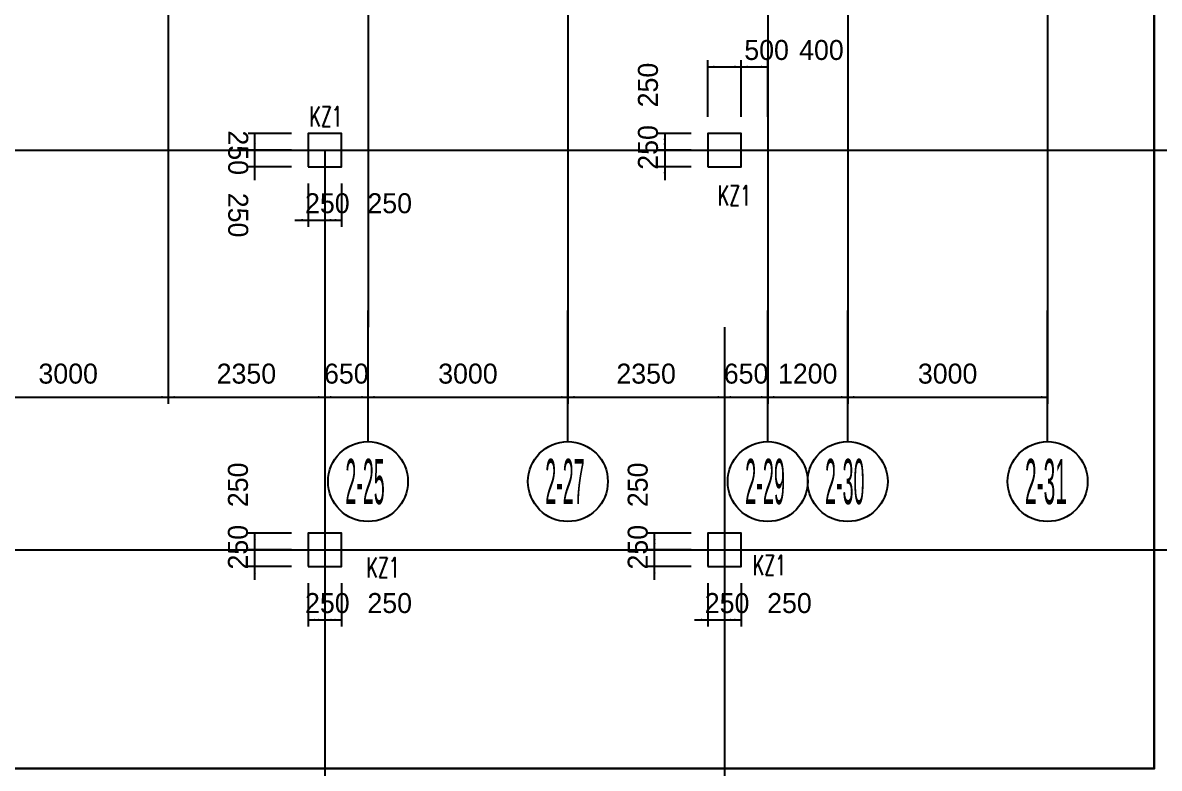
# Model space of a CAD drawing. Extents: x 19107 to 699106, y -67310 to 245688.
# Drawn here: x 574726 to 591785, y 203810 to 214999 of the extents above; entities that cross this region are included whole.
import ezdxf

# ---------------------------------------------------------------- set-up
doc = ezdxf.new("R2010")
doc.units = 0
doc.header["$LTSCALE"] = 100
doc.header["$MEASUREMENT"] = 0
for name, color, linetype in [('DIM', 3, 'Continuous'), ('DOTE', 253, 'Continuous'), ('L-AXIS', 3, 'Continuous')]:
    doc.layers.add(name, color=color, linetype=linetype)
doc.layers.add('Select Column Frame Position', color=7, linetype='Continuous', lineweight=0)
doc.styles.get("Standard").update_dxf_attribs({"font": 'standard'})
doc.styles.add('汉字', font='汉字')
doc.dimstyles.get("Standard").update_dxf_attribs({"dimtxt": 300, "dimasz": 100, "dimexe": 100, "dimexo": 250, "dimgap": 100, "dimtad": 0, "dimtoh": 1, "dimdec": 0, "dimdsep": 46, "dimcen": 0.09, "dimclrt": 7, "dimadec": 0, "dimazin": 0, "dimtfac": 1, "dimtdec": 4, "dimtofl": 0, "dimtmove": 0, "dimatfit": 3, "dimfxl": 1, "dimtolj": 1, "dimtzin": 0, "dimarcsym": 0})

# ---------------------------------------------------------------- blocks, each defined once
blk = doc.blocks.new('*D1315')
at = {"layer": 'L-AXIS', "color": 0, "linetype": 'ByBlock', "lineweight": -2}
for p, q in [((585908, 210429), (585908, 209281)), ((587108, 210429), (587108, 209281)), ((585908, 209381), (587108, 209381))]:
    blk.add_line(p, q, dxfattribs=at)
for points in [[(585908, 209381), (586008, 209398), (586008, 209364)], [(587108, 209381), (587008, 209364), (587008, 209398)]]:
    blk.add_solid(points, dxfattribs=at)
at = {"layer": 'L-AXIS', "color": 7, "linetype": 'Continuous', "lineweight": -2, "insert": (586508, 209731), "char_height": 300, "width": 690, "attachment_point": 5, "style": '汉字'}
blk.add_mtext('1200', dxfattribs=at)
blk = doc.blocks.new('_AXISO')
blk.add_circle((0, 0), 0.5)
blk = doc.blocks.new('*D1636')
at = {"layer": 'L-AXIS', "color": 0, "linetype": 'ByBlock', "lineweight": -2}
for p, q in [((576908, 210429), (576908, 209281)), ((579258, 210429), (579258, 209281)), ((576908, 209381), (579258, 209381))]:
    blk.add_line(p, q, dxfattribs=at)
for points in [[(576908, 209381), (577008, 209398), (577008, 209364)], [(579258, 209381), (579158, 209364), (579158, 209398)]]:
    blk.add_solid(points, dxfattribs=at)
at = {"layer": 'L-AXIS', "color": 7, "linetype": 'Continuous', "lineweight": -2, "insert": (578083, 209731), "char_height": 300, "width": 780, "attachment_point": 5, "style": '汉字'}
blk.add_mtext('2350', dxfattribs=at)
blk = doc.blocks.new('*D4623')
at = {"layer": 'L-AXIS', "color": 0, "linetype": 'ByBlock', "lineweight": -2}
for p, q in [((573908, 210429), (573908, 209281)), ((576908, 210429), (576908, 209281)), ((573908, 209381), (576908, 209381))]:
    blk.add_line(p, q, dxfattribs=at)
for points in [[(573908, 209381), (574008, 209398), (574008, 209364)], [(576908, 209381), (576808, 209364), (576808, 209398)]]:
    blk.add_solid(points, dxfattribs=at)
at = {"layer": 'L-AXIS', "color": 7, "linetype": 'Continuous', "lineweight": -2, "insert": (575408, 209731), "char_height": 300, "width": 780, "attachment_point": 5, "style": '汉字'}
blk.add_mtext('3000', dxfattribs=at)
blk = doc.blocks.new('*D323')
at = {"layer": 'L-AXIS', "color": 0, "linetype": 'ByBlock', "lineweight": -2}
for p, q in [((579908, 210429), (579908, 209281)), ((582908, 210429), (582908, 209281)), ((579908, 209381), (582908, 209381))]:
    blk.add_line(p, q, dxfattribs=at)
for points in [[(579908, 209381), (580008, 209398), (580008, 209364)], [(582908, 209381), (582808, 209364), (582808, 209398)]]:
    blk.add_solid(points, dxfattribs=at)
at = {"layer": 'L-AXIS', "color": 7, "linetype": 'Continuous', "lineweight": -2, "insert": (581408, 209731), "char_height": 300, "width": 780, "attachment_point": 5, "style": '汉字'}
blk.add_mtext('3000', dxfattribs=at)
blk = doc.blocks.new('*D3197')
at = {"layer": 'L-AXIS', "color": 0, "linetype": 'ByBlock', "lineweight": -2}
for p, q in [((579258, 210429), (579258, 209281)), ((579908, 210429), (579908, 209281)), ((579258, 209381), (579908, 209381))]:
    blk.add_line(p, q, dxfattribs=at)
for points in [[(579258, 209381), (579358, 209398), (579358, 209364)], [(579908, 209381), (579808, 209364), (579808, 209398)]]:
    blk.add_solid(points, dxfattribs=at)
at = {"layer": 'L-AXIS', "color": 7, "linetype": 'Continuous', "lineweight": -2, "insert": (579583, 209731), "char_height": 300, "width": 556.67, "attachment_point": 5, "style": '汉字'}
blk.add_mtext('650', dxfattribs=at)
blk = doc.blocks.new('*D3522')
at = {"layer": 'L-AXIS', "color": 0, "linetype": 'ByBlock', "lineweight": -2}
for p, q in [((585258, 210429), (585258, 209281)), ((585908, 210429), (585908, 209281)), ((585258, 209381), (585908, 209381))]:
    blk.add_line(p, q, dxfattribs=at)
for points in [[(585258, 209381), (585358, 209398), (585358, 209364)], [(585908, 209381), (585808, 209364), (585808, 209398)]]:
    blk.add_solid(points, dxfattribs=at)
at = {"layer": 'L-AXIS', "color": 7, "linetype": 'Continuous', "lineweight": -2, "insert": (585583, 209731), "char_height": 300, "width": 556.67, "attachment_point": 5, "style": '汉字'}
blk.add_mtext('650', dxfattribs=at)
blk = doc.blocks.new('*D3866')
at = {"layer": 'L-AXIS', "color": 0, "linetype": 'ByBlock', "lineweight": -2}
for p, q in [((582908, 210429), (582908, 209281)), ((585258, 210429), (585258, 209281)), ((582908, 209381), (585258, 209381))]:
    blk.add_line(p, q, dxfattribs=at)
for points in [[(582908, 209381), (583008, 209398), (583008, 209364)], [(585258, 209381), (585158, 209364), (585158, 209398)]]:
    blk.add_solid(points, dxfattribs=at)
at = {"layer": 'L-AXIS', "color": 7, "linetype": 'Continuous', "lineweight": -2, "insert": (584083, 209731), "char_height": 300, "width": 780, "attachment_point": 5, "style": '汉字'}
blk.add_mtext('2350', dxfattribs=at)
blk = doc.blocks.new('*D1120')
at = {"layer": 'L-AXIS', "color": 0, "linetype": 'ByBlock', "lineweight": -2}
for p, q in [((587108, 210429), (587108, 209281)), ((590108, 210429), (590108, 209281)), ((587108, 209381), (590108, 209381))]:
    blk.add_line(p, q, dxfattribs=at)
for points in [[(587108, 209381), (587208, 209398), (587208, 209364)], [(590108, 209381), (590008, 209364), (590008, 209398)]]:
    blk.add_solid(points, dxfattribs=at)
at = {"layer": 'L-AXIS', "color": 7, "linetype": 'Continuous', "lineweight": -2, "insert": (588608, 209731), "char_height": 300, "width": 780, "attachment_point": 5, "style": '汉字'}
blk.add_mtext('3000', dxfattribs=at)
blk = doc.blocks.new('*D1572')
at = {"layer": 'DIM', "color": 0, "linetype": 'ByBlock', "lineweight": -2}
for p, q in [((585008, 206588), (585008, 205938)), ((585258, 206588), (585258, 205938)), ((584808, 206038), (585458, 206038))]:
    blk.add_line(p, q, dxfattribs=at)
for points in [[(585008, 206038), (584908, 206021), (584908, 206055)], [(585258, 206038), (585358, 206055), (585358, 206021)]]:
    blk.add_solid(points, dxfattribs=at)
at = {"layer": 'DIM', "color": 7, "linetype": 'Continuous', "lineweight": -2, "insert": (585298, 206288), "char_height": 300, "width": 566.67, "attachment_point": 5, "style": '汉字'}
blk.add_mtext('250', dxfattribs=at)
blk = doc.blocks.new('*D1892')
at = {"layer": 'DIM', "color": 0, "linetype": 'ByBlock', "lineweight": -2}
for p, q in [((585258, 206588), (585258, 205938)), ((585508, 206588), (585508, 205938)), ((585258, 206038), (585508, 206038))]:
    blk.add_line(p, q, dxfattribs=at)
for points in [[(585258, 206038), (585358, 206055), (585358, 206021)], [(585508, 206038), (585408, 206021), (585408, 206055)]]:
    blk.add_solid(points, dxfattribs=at)
at = {"layer": 'DIM', "color": 7, "linetype": 'Continuous', "lineweight": -2, "insert": (586234, 206288), "char_height": 300, "width": 566.67, "attachment_point": 5, "style": '汉字'}
blk.add_mtext('250', dxfattribs=at)
blk = doc.blocks.new('*D2252')
at = {"layer": 'DIM', "color": 0, "linetype": 'ByBlock', "lineweight": -2}
for p, q in [((584208, 206638), (584208, 207288)), ((584758, 207088), (584108, 207088)), ((584758, 206838), (584108, 206838))]:
    blk.add_line(p, q, dxfattribs=at)
for points in [[(584208, 207088), (584191, 207188), (584225, 207188)], [(584208, 206838), (584225, 206738), (584191, 206738)]]:
    blk.add_solid(points, dxfattribs=at)
at = {"layer": 'DIM', "color": 7, "linetype": 'Continuous', "lineweight": -2, "insert": (583958, 207128), "char_height": 300, "width": 566.67, "attachment_point": 5, "rotation": 90, "style": '汉字'}
blk.add_mtext('250', dxfattribs=at)
blk = doc.blocks.new('*D2559')
at = {"layer": 'DIM', "color": 0, "linetype": 'ByBlock', "lineweight": -2}
for p, q in [((584758, 207338), (584108, 207338)), ((584208, 207088), (584208, 207338)), ((584758, 207088), (584108, 207088))]:
    blk.add_line(p, q, dxfattribs=at)
for points in [[(584208, 207338), (584225, 207238), (584191, 207238)], [(584208, 207088), (584191, 207188), (584225, 207188)]]:
    blk.add_solid(points, dxfattribs=at)
at = {"layer": 'DIM', "color": 7, "linetype": 'Continuous', "lineweight": -2, "insert": (583958, 208064), "char_height": 300, "width": 566.67, "attachment_point": 5, "rotation": 90, "style": '汉字'}
blk.add_mtext('250', dxfattribs=at)
blk = doc.blocks.new('*D1411')
at = {"layer": 'DIM', "color": 0, "linetype": 'ByBlock', "lineweight": -2}
for p, q in [((585008, 213588), (585008, 214438)), ((585508, 213588), (585508, 214438)), ((585008, 214338), (585508, 214338))]:
    blk.add_line(p, q, dxfattribs=at)
for points in [[(585008, 214338), (585108, 214355), (585108, 214321)], [(585508, 214338), (585408, 214321), (585408, 214355)]]:
    blk.add_solid(points, dxfattribs=at)
at = {"layer": 'DIM', "color": 7, "linetype": 'Continuous', "lineweight": -2, "insert": (585891, 214588), "char_height": 300, "width": 566.67, "attachment_point": 5, "style": '汉字'}
blk.add_mtext('500', dxfattribs=at)
blk = doc.blocks.new('*D1749')
at = {"layer": 'DIM', "color": 0, "linetype": 'ByBlock', "lineweight": -2}
for p, q in [((584758, 213338), (584262, 213338)), ((584362, 213338), (584362, 213088)), ((584758, 213088), (584262, 213088))]:
    blk.add_line(p, q, dxfattribs=at)
for points in [[(584362, 213338), (584379, 213238), (584345, 213238)], [(584362, 213088), (584345, 213188), (584379, 213188)]]:
    blk.add_solid(points, dxfattribs=at)
at = {"layer": 'DIM', "color": 7, "linetype": 'Continuous', "lineweight": -2, "insert": (584112, 214064), "char_height": 300, "width": 566.67, "attachment_point": 5, "rotation": 90, "style": '汉字'}
blk.add_mtext('250', dxfattribs=at)
blk = doc.blocks.new('*D4736')
at = {"layer": 'DIM', "color": 0, "linetype": 'ByBlock', "lineweight": -2}
for p, q in [((584362, 213288), (584362, 212638)), ((584758, 213088), (584262, 213088)), ((584758, 212838), (584262, 212838))]:
    blk.add_line(p, q, dxfattribs=at)
for points in [[(584362, 213088), (584345, 213188), (584379, 213188)], [(584362, 212838), (584379, 212738), (584345, 212738)]]:
    blk.add_solid(points, dxfattribs=at)
at = {"layer": 'DIM', "color": 7, "linetype": 'Continuous', "lineweight": -2, "insert": (584112, 213128), "char_height": 300, "width": 566.67, "attachment_point": 5, "rotation": 90, "style": '汉字'}
blk.add_mtext('250', dxfattribs=at)
blk = doc.blocks.new('*D5106')
at = {"layer": 'DIM', "color": 0, "linetype": 'ByBlock', "lineweight": -2}
for p, q in [((579008, 212588), (579008, 211938)), ((579258, 212588), (579258, 211938)), ((578808, 212038), (579458, 212038))]:
    blk.add_line(p, q, dxfattribs=at)
for points in [[(579008, 212038), (578908, 212021), (578908, 212055)], [(579258, 212038), (579358, 212055), (579358, 212021)]]:
    blk.add_solid(points, dxfattribs=at)
at = {"layer": 'DIM', "color": 7, "linetype": 'Continuous', "lineweight": -2, "insert": (579298, 212288), "char_height": 300, "width": 566.67, "attachment_point": 5, "style": '汉字'}
blk.add_mtext('250', dxfattribs=at)
blk = doc.blocks.new('*D2768')
at = {"layer": 'DIM', "color": 0, "linetype": 'ByBlock', "lineweight": -2}
for p, q in [((579258, 212588), (579258, 211938)), ((579508, 212588), (579508, 211938)), ((579258, 212038), (579508, 212038))]:
    blk.add_line(p, q, dxfattribs=at)
for points in [[(579258, 212038), (579358, 212055), (579358, 212021)], [(579508, 212038), (579408, 212021), (579408, 212055)]]:
    blk.add_solid(points, dxfattribs=at)
at = {"layer": 'DIM', "color": 7, "linetype": 'Continuous', "lineweight": -2, "insert": (580234, 212288), "char_height": 300, "width": 566.67, "attachment_point": 5, "style": '汉字'}
blk.add_mtext('250', dxfattribs=at)
blk = doc.blocks.new('*D3109')
at = {"layer": 'DIM', "color": 0, "linetype": 'ByBlock', "lineweight": -2}
for p, q in [((578208, 212638), (578208, 213288)), ((578758, 213088), (578108, 213088)), ((578758, 212838), (578108, 212838))]:
    blk.add_line(p, q, dxfattribs=at)
for points in [[(578208, 213088), (578191, 213188), (578225, 213188)], [(578208, 212838), (578225, 212738), (578191, 212738)]]:
    blk.add_solid(points, dxfattribs=at)
at = {"layer": 'DIM', "color": 7, "linetype": 'Continuous', "lineweight": -2, "insert": (577958, 212112), "char_height": 300, "width": 566.67, "attachment_point": 5, "rotation": 270, "style": '汉字'}
blk.add_mtext('250', dxfattribs=at)
blk = doc.blocks.new('*D3441')
at = {"layer": 'DIM', "color": 0, "linetype": 'ByBlock', "lineweight": -2}
for p, q in [((578758, 213338), (578108, 213338)), ((578208, 213088), (578208, 213338)), ((578758, 213088), (578108, 213088))]:
    blk.add_line(p, q, dxfattribs=at)
for points in [[(578208, 213338), (578225, 213238), (578191, 213238)], [(578208, 213088), (578191, 213188), (578225, 213188)]]:
    blk.add_solid(points, dxfattribs=at)
at = {"layer": 'DIM', "color": 7, "linetype": 'Continuous', "lineweight": -2, "insert": (577958, 213048), "char_height": 300, "width": 566.67, "attachment_point": 5, "rotation": 270, "style": '汉字'}
blk.add_mtext('250', dxfattribs=at)
blk = doc.blocks.new('*D1138')
at = {"layer": 'DIM', "color": 0, "linetype": 'ByBlock', "lineweight": -2}
for p, q in [((579008, 206588), (579008, 205938)), ((579258, 206588), (579258, 205938)), ((579008, 206038), (579258, 206038))]:
    blk.add_line(p, q, dxfattribs=at)
for points in [[(579008, 206038), (579108, 206055), (579108, 206021)], [(579258, 206038), (579158, 206021), (579158, 206055)]]:
    blk.add_solid(points, dxfattribs=at)
at = {"layer": 'DIM', "color": 7, "linetype": 'Continuous', "lineweight": -2, "insert": (579298, 206288), "char_height": 300, "width": 566.67, "attachment_point": 5, "style": '汉字'}
blk.add_mtext('250', dxfattribs=at)
blk = doc.blocks.new('*D1468')
at = {"layer": 'DIM', "color": 0, "linetype": 'ByBlock', "lineweight": -2}
for p, q in [((579258, 206588), (579258, 205938)), ((579508, 206588), (579508, 205938)), ((579258, 206038), (579508, 206038))]:
    blk.add_line(p, q, dxfattribs=at)
for points in [[(579258, 206038), (579358, 206055), (579358, 206021)], [(579508, 206038), (579408, 206021), (579408, 206055)]]:
    blk.add_solid(points, dxfattribs=at)
at = {"layer": 'DIM', "color": 7, "linetype": 'Continuous', "lineweight": -2, "insert": (580234, 206288), "char_height": 300, "width": 566.67, "attachment_point": 5, "style": '汉字'}
blk.add_mtext('250', dxfattribs=at)
blk = doc.blocks.new('*D1814')
at = {"layer": 'DIM', "color": 0, "linetype": 'ByBlock', "lineweight": -2}
for p, q in [((578208, 206638), (578208, 207288)), ((578758, 207088), (578108, 207088)), ((578758, 206838), (578108, 206838))]:
    blk.add_line(p, q, dxfattribs=at)
for points in [[(578208, 207088), (578191, 207188), (578225, 207188)], [(578208, 206838), (578225, 206738), (578191, 206738)]]:
    blk.add_solid(points, dxfattribs=at)
at = {"layer": 'DIM', "color": 7, "linetype": 'Continuous', "lineweight": -2, "insert": (577958, 207128), "char_height": 300, "width": 566.67, "attachment_point": 5, "rotation": 90, "style": '汉字'}
blk.add_mtext('250', dxfattribs=at)
blk = doc.blocks.new('*D2139')
at = {"layer": 'DIM', "color": 0, "linetype": 'ByBlock', "lineweight": -2}
for p, q in [((578758, 207338), (578108, 207338)), ((578208, 207088), (578208, 207338)), ((578758, 207088), (578108, 207088))]:
    blk.add_line(p, q, dxfattribs=at)
for points in [[(578208, 207338), (578225, 207238), (578191, 207238)], [(578208, 207088), (578191, 207188), (578225, 207188)]]:
    blk.add_solid(points, dxfattribs=at)
at = {"layer": 'DIM', "color": 7, "linetype": 'Continuous', "lineweight": -2, "insert": (577958, 208064), "char_height": 300, "width": 566.67, "attachment_point": 5, "rotation": 90, "style": '汉字'}
blk.add_mtext('250', dxfattribs=at)
blk = doc.blocks.new('*D2359')
at = {"layer": 'DIM', "color": 0, "linetype": 'ByBlock', "lineweight": -2}
for p, q in [((585508, 213588), (585508, 214438)), ((585908, 213588), (585908, 214438)), ((585508, 214338), (585908, 214338))]:
    blk.add_line(p, q, dxfattribs=at)
for points in [[(585508, 214338), (585608, 214355), (585608, 214321)], [(585908, 214338), (585808, 214321), (585808, 214355)]]:
    blk.add_solid(points, dxfattribs=at)
at = {"layer": 'DIM', "color": 7, "linetype": 'Continuous', "lineweight": -2, "insert": (586714, 214588), "char_height": 300, "width": 576.67, "attachment_point": 5, "style": '汉字'}
blk.add_mtext('400', dxfattribs=at)
blk = doc.blocks.new('后浇带现场')
at = {"color": 6, "lineweight": 30}
blk.add_lwpolyline([(715456, 762040), (715456, 738130), (710856, 738130), (710856, 730849), (774707, 730849), (774707, 772730)], dxfattribs=at)

msp = doc.modelspace()

# ---------------------------------------------------------------- linework, layer by layer
at = {"layer": 'DOTE'}
for p, q in [((590108.1, 234260.7), (590108.1, 210429.3)), ((579908.1, 227437.9), (579908.1, 210429.3)), ((587108.1, 227437.9), (587108.1, 210429.3)), ((576908.1, 223037.9), (576908.1, 210429.3)), ((582908.1, 223037.9), (582908.1, 210429.3)), ((585908.1, 223037.9), (585908.1, 210429.3)), ((488717.2, 213087.9), (664518.6, 213087.9)), ((579258.1, 213087.9), (579258.1, 100087.9)), ((585258.1, 210429.3), (585258.1, 190087.9)), ((488958, 207087.9), (664518.6, 207087.9))]:
    msp.add_line(p, q, dxfattribs=at)
at = {"layer": 'L-AXIS'}
for p, q in [((579908.1, 208713.7), (579908.1, 210679.3)), ((582908.1, 208713.7), (582908.1, 210679.3)), ((585908.1, 208713.7), (585908.1, 210679.3)), ((587108.1, 208713.7), (587108.1, 210679.3)), ((590108.1, 208713.7), (590108.1, 210679.3))]:
    msp.add_line(p, q, dxfattribs=at)
at = {"layer": 'Select Column Frame Position', "color": 7, "linetype": 'Continuous', "lineweight": -3}
for points in [[(579008.1, 212837.9), (579508.1, 212837.9), (579508.1, 213337.9), (579008.1, 213337.9), (579008.1, 212837.9)], [(585008.1, 212837.9), (585508.1, 212837.9), (585508.1, 213337.9), (585008.1, 213337.9), (585008.1, 212837.9)], [(579008.1, 206837.9), (579508.1, 206837.9), (579508.1, 207337.9), (579008.1, 207337.9), (579008.1, 206837.9)], [(585008.1, 206837.9), (585508.1, 206837.9), (585508.1, 207337.9), (585008.1, 207337.9), (585008.1, 206837.9)]]:
    msp.add_lwpolyline(points, dxfattribs=at)

# ---------------------------------------------------------------- block references
at = {"color": 3, "lineweight": 30}
msp.add_blockref('后浇带现场', (-182998.7, -527042.1), dxfattribs=at)
at = {"layer": 'L-AXIS'}
ref = msp.add_blockref('_AXISO', (579908.1, 208113.7), dxfattribs=dict(at, xscale=1199.999999999997, yscale=1200, rotation=359.9996457873818))
ref.add_attrib('A', '2-25', (579568.7, 207774.3), dxfattribs={"height": 678.82, "style": '汉字', "width": 0.325})
ref = msp.add_blockref('_AXISO', (582908.1, 208113.7), dxfattribs=dict(at, xscale=1199.999999999997, yscale=1200, rotation=359.9996457873818))
ref.add_attrib('A', '2-27', (582568.7, 207774.3), dxfattribs={"height": 678.82, "style": '汉字', "width": 0.325})
ref = msp.add_blockref('_AXISO', (585908.1, 208113.7), dxfattribs=dict(at, xscale=1199.999999999997, yscale=1200, rotation=359.9996457873818))
ref.add_attrib('A', '2-29', (585568.7, 207774.3), dxfattribs={"height": 678.82, "style": '汉字', "width": 0.329114})
ref = msp.add_blockref('_AXISO', (587108.1, 208113.7), dxfattribs=dict(at, xscale=1199.999999999997, yscale=1200, rotation=359.9996457873818))
ref.add_attrib('A', '2-30', (586768.7, 207774.3), dxfattribs={"height": 678.82, "style": '汉字', "width": 0.325})
ref = msp.add_blockref('_AXISO', (590108.1, 208113.7), dxfattribs=dict(at, xscale=1199.999999999997, yscale=1200, rotation=359.9996457873818))
ref.add_attrib('A', '2-31', (589768.7, 207774.3), dxfattribs={"height": 678.82, "style": '汉字', "width": 0.346667})

# ---------------------------------------------------------------- texts
at = {"color": 200, "linetype": 'Continuous', "lineweight": -3, "width": 0.7}
for p in [(579026.4, 213444), (585156.9, 212257.8), (579882.9, 206672.9), (585683.8, 206706.3)]:
    msp.add_text('KZ1', height=300, dxfattribs=at).set_placement(p)

# ---------------------------------------------------------------- dimensions: what is measured, and where the dimension line sits
at = {"layer": 'DIM', "color": 200}
for base, p1, p2, picture, middle in [((585508.1, 214337.9), (585008.1, 213337.9), (585508.1, 213337.9), '*D1411', (585258.1, 214587.9)), ((585908.1, 214337.9), (585508.1, 213337.9), (585908.1, 213337.9), '*D2359', (586126.1, 214587.9))]:
    dim = msp.add_linear_dim(base=base, p1=p1, p2=p2, dimstyle='Standard', dxfattribs=at)
    dim.commit()
    dim.dimension.update_dxf_attribs({"geometry": picture, "text_midpoint": middle})
for base, p1, p2, picture, middle in [((584362, 213087.9), (585008.1, 213337.9), (585008.1, 213087.9), '*D1749', (584112, 213556)), ((584362, 212837.9), (585008.1, 213087.9), (585008.1, 212837.9), '*D4736', (584112, 212619.9))]:
    dim = msp.add_linear_dim(base=base, p1=p1, p2=p2, angle=270, dimstyle='Standard', dxfattribs=at)
    dim.commit()
    dim.dimension.update_dxf_attribs({"geometry": picture, "text_midpoint": middle})
for p1, p2, distance, picture, middle in [((579008.1, 213087.9), (579008.1, 213337.9), 800, '*D3441', (577958.1, 213556)), ((579008.1, 212837.9), (579008.1, 213087.9), 800, '*D3109', (577958.1, 212619.9)), ((579008.1, 212837.9), (579258.1, 212837.9), -800, '*D5106', (578790, 212287.9)), ((579258.1, 212837.9), (579508.1, 212837.9), -800, '*D2768', (579726.1, 212287.9)), ((579008.1, 207087.9), (579008.1, 207337.9), 800, '*D2139', (577958.1, 207556)), ((585008.1, 207087.9), (585008.1, 207337.9), 800, '*D2559', (583958.1, 207556)), ((579008.1, 206837.9), (579008.1, 207087.9), 800, '*D1814', (577958.1, 206619.9)), ((585008.1, 206837.9), (585008.1, 207087.9), 800, '*D2252', (583958.1, 206619.9)), ((579008.1, 206837.9), (579258.1, 206837.9), -800, '*D1138', (578790, 206287.9)), ((579258.1, 206837.9), (579508.1, 206837.9), -800, '*D1468', (579726.1, 206287.9)), ((585008.1, 206837.9), (585258.1, 206837.9), -800, '*D1572', (584790, 206287.9)), ((585258.1, 206837.9), (585508.1, 206837.9), -800, '*D1892', (585726.1, 206287.9))]:
    dim = msp.add_aligned_dim(p1=p1, p2=p2, distance=distance, dimstyle='Standard', dxfattribs=at)
    dim.commit()
    dim.dimension.update_dxf_attribs({"geometry": picture, "text_midpoint": middle})
at = {"layer": 'L-AXIS'}
for base, p1, p2, picture, middle in [((576908.1, 209380.9), (573908.1, 210679.3), (576908.1, 210679.3), '*D4623', (575408.1, 209730.9)), ((579258.1, 209380.9), (576908.1, 210679.3), (579258.1, 210679.3), '*D1636', (578083.1, 209730.9)), ((579908.1, 209380.9), (579258.1, 210679.3), (579908.1, 210679.3), '*D3197', (579583.1, 209730.9)), ((582908.1, 209380.9), (579908.1, 210679.3), (582908.1, 210679.3), '*D323', (581408.1, 209730.9)), ((585258.1, 209380.9), (582908.1, 210679.3), (585258.1, 210679.3), '*D3866', (584083.1, 209730.9)), ((585908.1, 209380.9), (585258.1, 210679.3), (585908.1, 210679.3), '*D3522', (585583.1, 209730.9)), ((587108.1, 209380.9), (585908.1, 210679.3), (587108.1, 210679.3), '*D1315', (586508.1, 209730.9)), ((590108.1, 209380.9), (587108.1, 210679.3), (590108.1, 210679.3), '*D1120', (588608.1, 209730.9))]:
    dim = msp.add_linear_dim(base=base, p1=p1, p2=p2, dimstyle='Standard', dxfattribs=at)
    dim.commit()
    dim.dimension.update_dxf_attribs({"geometry": picture, "text_midpoint": middle})

doc.saveas('drawing.dxf')
